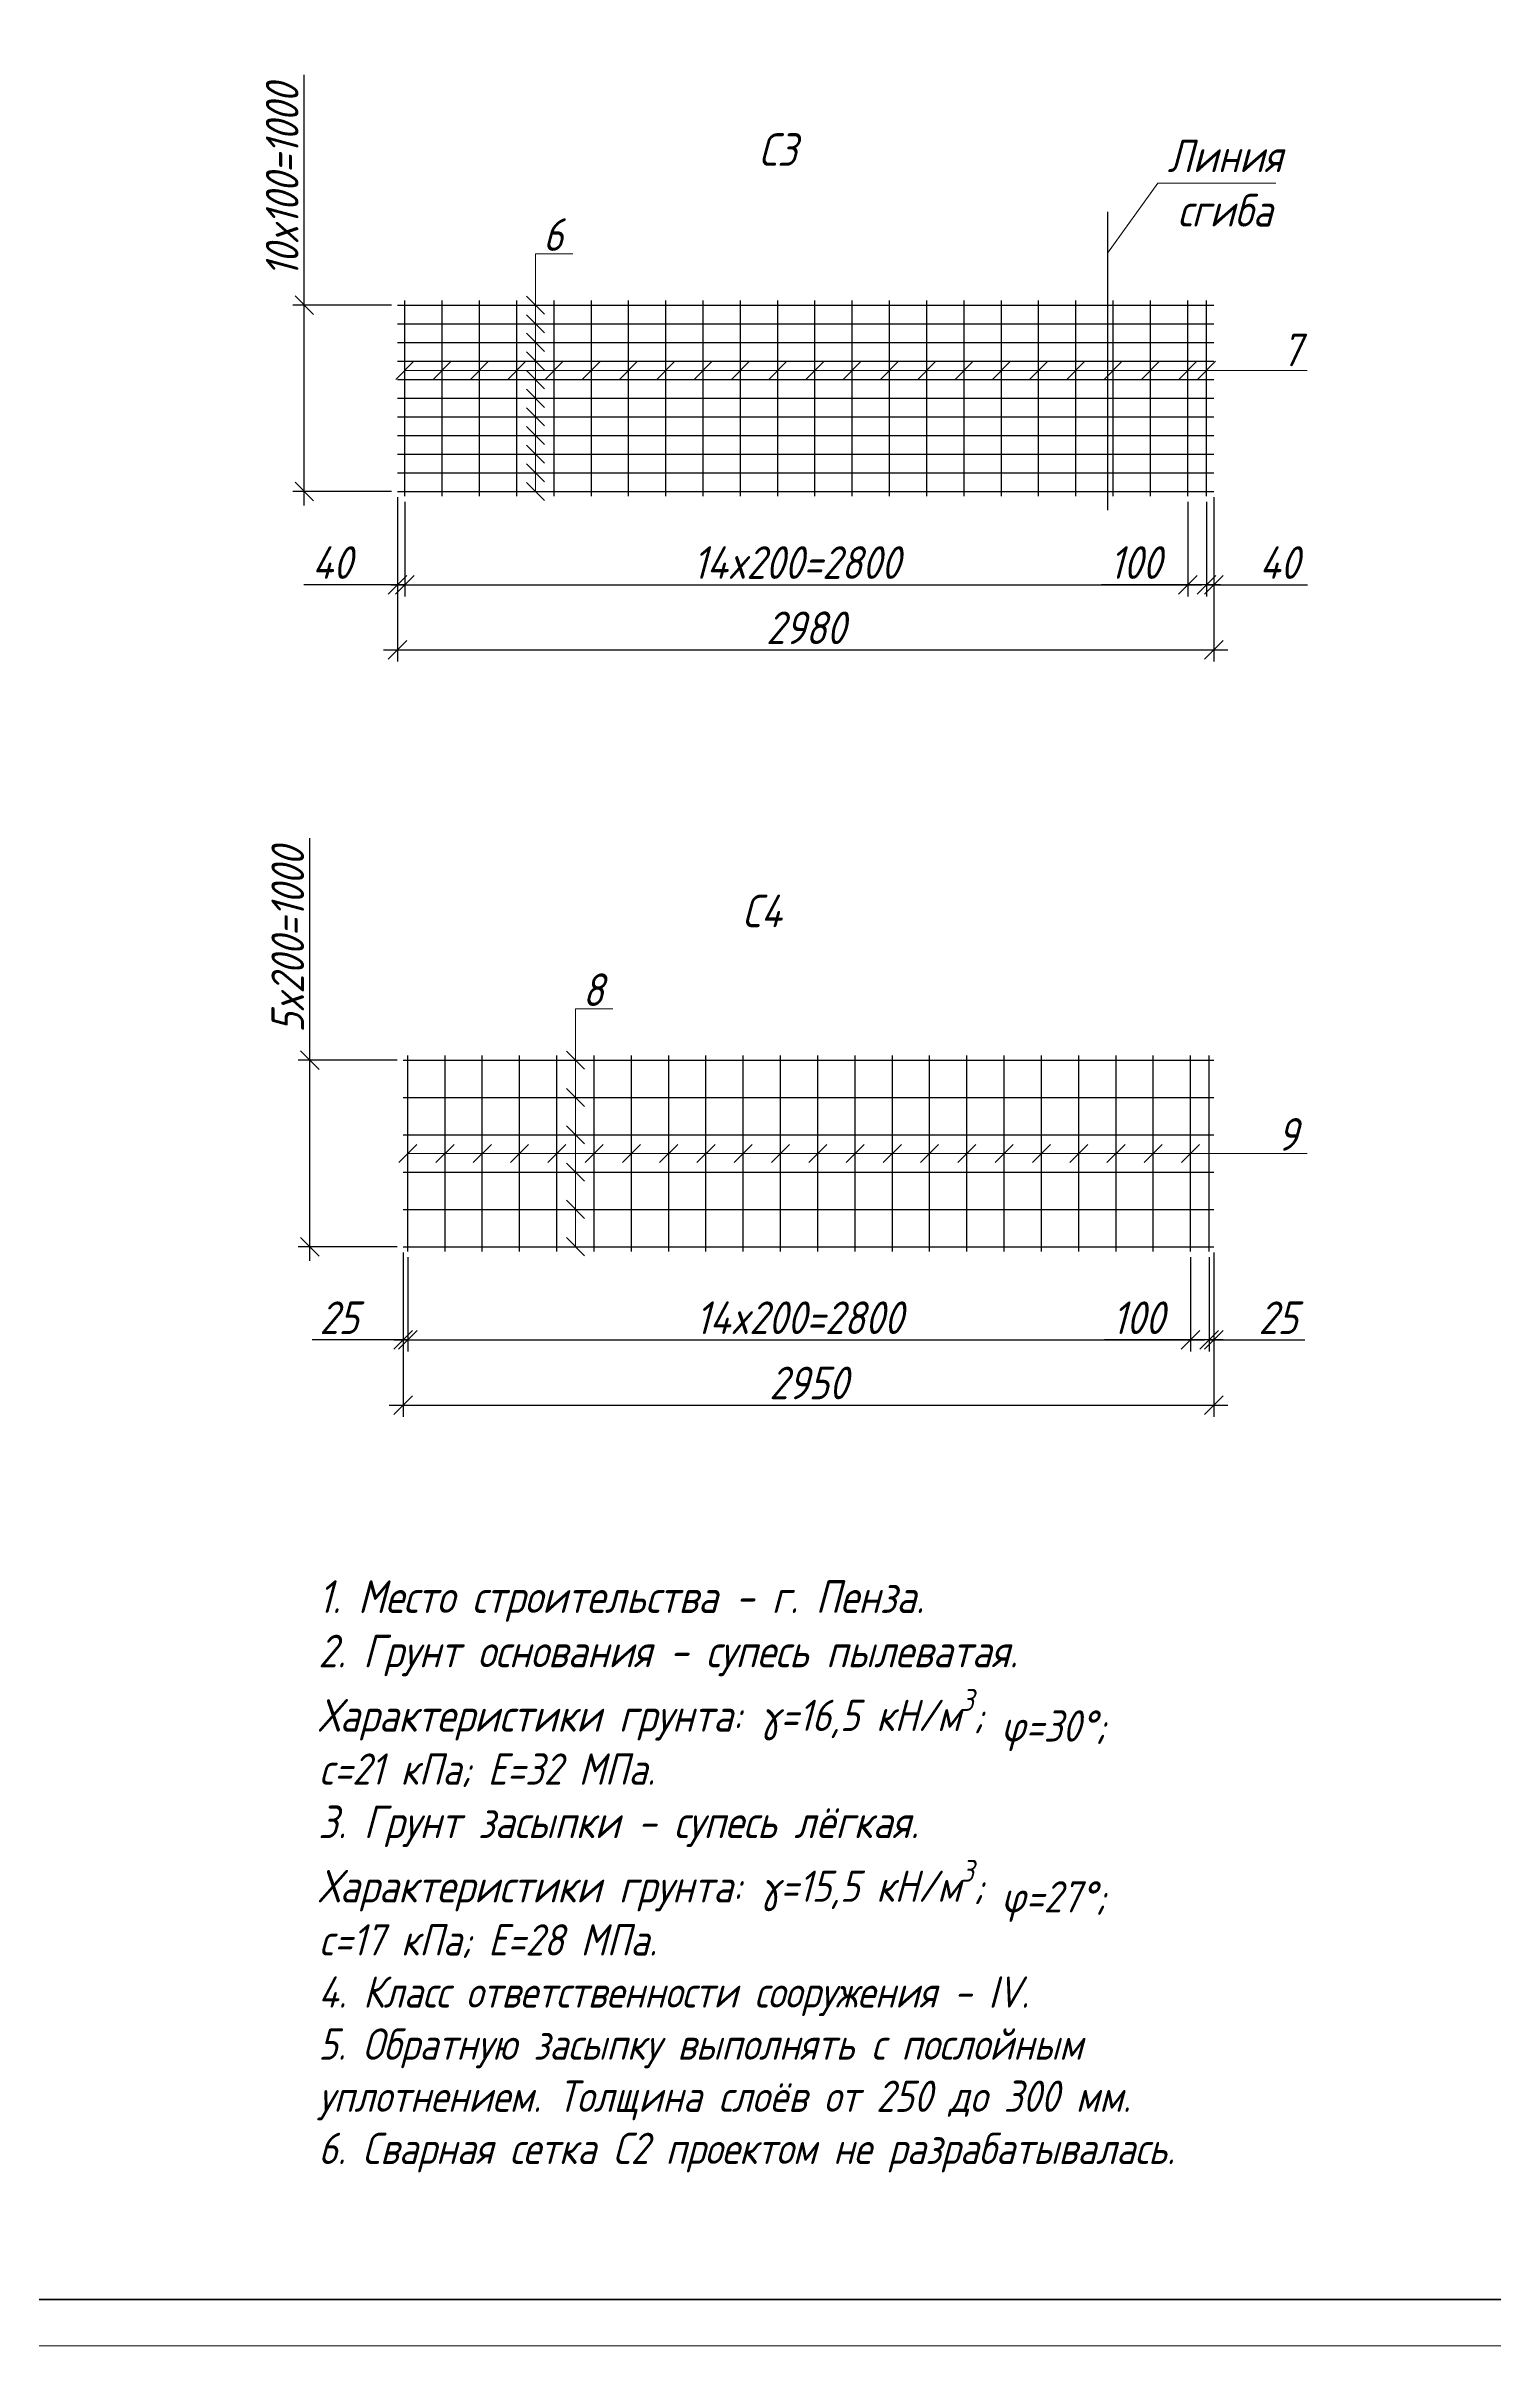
# Model space of a CAD drawing. Header units: millimetres. Extents: x -1004 to 900128, y -352756 to 107728.
# Drawn here: x 439412 to 454950, y -105533 to -80857 of the extents above; entities that cross this region are included whole.
import ezdxf

# ---------------------------------------------------------------- set-up
doc = ezdxf.new("R2010")
doc.units = ezdxf.units.MM
doc.linetypes.add('ACAD_ISO02W100', pattern=[15, 12, -3])
for name, color, linetype, lineweight in [('basic', 95, 'Continuous', 30), ('frame', 173, 'Continuous', 40), ('hatch', 117, 'ACAD_ISO02W100', 25), ('size', 45, 'Continuous', 20), ('text', 13, 'Continuous', 20), ('thin', 153, 'Continuous', 18)]:
    doc.layers.add(name, color=color, linetype=linetype, lineweight=lineweight)
doc.styles.add('Structures', font='isocpeur.ttf', dxfattribs={"width": 0.85, "oblique": 15})
doc.dimstyles.new('structures 3.5 50', dxfattribs={"dimtxt": 3.5, "dimasz": 2, "dimexe": 1.25, "dimexo": 0.625, "dimtad": 1, "dimlfac": 0.5, "dimtxsty": 'Structures', "dimblk": 'OBLIQUE', "dimcen": 2.5, "dimdle": 1.5, "dimadec": 0, "dimazin": 0, "dimtfac": 1, "dimtmove": 0, "dimatfit": 3, "dimfxl": 1, "dimarcsym": 0})

# ---------------------------------------------------------------- blocks, each defined once
blk = doc.blocks.new('_Oblique')
at = {"color": 0, "linetype": 'ByBlock', "lineweight": -2}
blk.add_line((-0.5, -0.5), (0.5, 0.5), dxfattribs=at)
blk = doc.blocks.new('*D802')
at = {"layer": 'Defpoints', "color": 0, "transparency": 16777216}
for p in [(443184, -85637), (443264, -85687), (443184, -86637)]:
    blk.add_point(p, dxfattribs=at)
at = {"layer": 'size', "color": 0, "lineweight": -2, "transparency": 16777216}
for p, q in [((443184, -85699), (443184, -86762)), ((443264, -85749), (443264, -86762)), ((443184, -86637), (442178, -86637)), ((443264, -86637), (443184, -86637)), ((443264, -86637), (443464, -86637))]:
    blk.add_line(p, q, dxfattribs=at)
at = {"layer": 'size', "color": 0, "lineweight": -2, "transparency": 16777216, "xscale": 200, "yscale": 200, "zscale": 200}
blk.add_blockref('_Oblique', (443184, -86637), dxfattribs=at)
at = {"layer": 'size', "color": 0, "lineweight": -2, "transparency": 16777216, "xscale": 200, "yscale": 200, "zscale": 200, "rotation": 180}
blk.add_blockref('_Oblique', (443264, -86637), dxfattribs=at)
at = {"layer": 'size', "color": 0, "transparency": 16777216, "insert": (442481, -86399), "char_height": 350, "attachment_point": 5, "style": 'Structures'}
blk.add_mtext('40', dxfattribs=at)
blk = doc.blocks.new('*D803')
at = {"layer": 'Defpoints', "color": 0, "transparency": 16777216}
for p in [(451864, -85687), (451944, -85637), (451944, -86637)]:
    blk.add_point(p, dxfattribs=at)
at = {"layer": 'size', "color": 0, "lineweight": -2, "transparency": 16777216}
for p, q in [((451864, -85749), (451864, -86762)), ((451944, -85699), (451944, -86762)), ((451864, -86637), (451664, -86637)), ((451864, -86637), (451944, -86637)), ((451944, -86637), (452949, -86637))]:
    blk.add_line(p, q, dxfattribs=at)
at = {"layer": 'size', "color": 0, "lineweight": -2, "transparency": 16777216, "xscale": 200, "yscale": 200, "zscale": 200}
blk.add_blockref('_Oblique', (451864, -86637), dxfattribs=at)
at = {"layer": 'size', "color": 0, "lineweight": -2, "transparency": 16777216, "xscale": 200, "yscale": 200, "zscale": 200, "rotation": 180}
blk.add_blockref('_Oblique', (451944, -86637), dxfattribs=at)
at = {"layer": 'size', "color": 0, "transparency": 16777216, "insert": (452646, -86399), "char_height": 350, "attachment_point": 5, "style": 'Structures'}
blk.add_mtext('40', dxfattribs=at)
blk = doc.blocks.new('*D804')
at = {"layer": 'Defpoints', "color": 0, "transparency": 16777216}
for p in [(443264, -85687), (451664, -85687), (451664, -86637)]:
    blk.add_point(p, dxfattribs=at)
at = {"layer": 'size', "color": 0, "lineweight": -2, "transparency": 16777216}
for p, q in [((443264, -85749), (443264, -86762)), ((451664, -85749), (451664, -86762)), ((443114, -86637), (451814, -86637))]:
    blk.add_line(p, q, dxfattribs=at)
at = {"layer": 'size', "color": 0, "lineweight": -2, "transparency": 16777216, "xscale": 200, "yscale": 200, "zscale": 200, "rotation": 180}
blk.add_blockref('_Oblique', (443264, -86637), dxfattribs=at)
at = {"layer": 'size', "color": 0, "lineweight": -2, "transparency": 16777216, "xscale": 200, "yscale": 200, "zscale": 200}
blk.add_blockref('_Oblique', (451664, -86637), dxfattribs=at)
at = {"layer": 'size', "color": 0, "transparency": 16777216, "insert": (447464, -86399), "char_height": 350, "attachment_point": 5, "style": 'Structures'}
blk.add_mtext('14x200=2800', dxfattribs=at)
blk = doc.blocks.new('*D805')
at = {"layer": 'Defpoints', "color": 0, "transparency": 16777216}
for p in [(443184, -85637), (451944, -85637), (451944, -87337)]:
    blk.add_point(p, dxfattribs=at)
at = {"layer": 'size', "color": 0, "lineweight": -2, "transparency": 16777216}
for p, q in [((443184, -85699), (443184, -87462)), ((451944, -85699), (451944, -87462)), ((443034, -87337), (452094, -87337))]:
    blk.add_line(p, q, dxfattribs=at)
at = {"layer": 'size', "color": 0, "lineweight": -2, "transparency": 16777216, "xscale": 200, "yscale": 200, "zscale": 200, "rotation": 180}
blk.add_blockref('_Oblique', (443184, -87337), dxfattribs=at)
at = {"layer": 'size', "color": 0, "lineweight": -2, "transparency": 16777216, "xscale": 200, "yscale": 200, "zscale": 200}
blk.add_blockref('_Oblique', (451944, -87337), dxfattribs=at)
at = {"layer": 'size', "color": 0, "transparency": 16777216, "insert": (447564, -87099), "char_height": 350, "attachment_point": 5, "style": 'Structures'}
blk.add_mtext('2980', dxfattribs=at)
blk = doc.blocks.new('*D806')
at = {"layer": 'Defpoints', "color": 0, "transparency": 16777216}
for p in [(442184, -83637), (443184, -83637), (443184, -85637)]:
    blk.add_point(p, dxfattribs=at)
at = {"layer": 'size', "color": 0, "lineweight": -2, "transparency": 16777216}
for p, q in [((442184, -83637), (442184, -81165)), ((443121, -83637), (442059, -83637)), ((442184, -85787), (442184, -83637)), ((443121, -85637), (442059, -85637))]:
    blk.add_line(p, q, dxfattribs=at)
at = {"layer": 'size', "color": 0, "lineweight": -2, "transparency": 16777216, "xscale": 200, "yscale": 200, "zscale": 200}
for p, rotation in [((442184, -83637), 90), ((442184, -85637), 270)]:
    blk.add_blockref('_Oblique', p, dxfattribs=dict(at, rotation=rotation))
at = {"layer": 'size', "color": 0, "transparency": 16777216, "insert": (441946, -82301), "char_height": 350, "attachment_point": 5, "rotation": 90, "style": 'Structures'}
blk.add_mtext('10x100=1000', dxfattribs=at)
blk = doc.blocks.new('*U751')
at = {"layer": 'thin'}
blk.add_line((-97, -97), (97, 97), dxfattribs=at)
blk = doc.blocks.new('*U752')
at = {"layer": 'thin', "color": 0, "linetype": 'ByBlock', "lineweight": -2, "transparency": 16777216}
for p in [(0, 0), (400, 0), (800, 0), (1200, 0), (1600, 0), (2000, 0), (2400, 0), (2800, 0), (3200, 0), (3600, 0), (4000, 0), (4400, 0), (4800, 0), (5200, 0), (5600, 0), (6000, 0), (6400, 0), (6800, 0), (7200, 0), (7600, 0), (8000, 0), (8400, 0)]:
    blk.add_blockref('*U751', p, dxfattribs=at)
blk = doc.blocks.new('*D755')
at = {"layer": 'Defpoints', "color": 0, "transparency": 16777216}
for p in [(442244, -91739), (443244, -91739), (443244, -93739)]:
    blk.add_point(p, dxfattribs=at)
at = {"layer": 'size', "color": 0, "lineweight": -2, "transparency": 16777216}
for p, q in [((442244, -91739), (442244, -89356)), ((443181, -91739), (442119, -91739)), ((442244, -93889), (442244, -91739)), ((443181, -93739), (442119, -93739))]:
    blk.add_line(p, q, dxfattribs=at)
at = {"layer": 'size', "color": 0, "lineweight": -2, "transparency": 16777216, "xscale": 200, "yscale": 200, "zscale": 200}
for p, rotation in [((442244, -91739), 90), ((442244, -93739), 270)]:
    blk.add_blockref('_Oblique', p, dxfattribs=dict(at, rotation=rotation))
at = {"layer": 'size', "color": 0, "transparency": 16777216, "insert": (442006, -90448), "char_height": 350, "attachment_point": 5, "rotation": 90, "style": 'Structures'}
blk.add_mtext('5x200=1000', dxfattribs=at)
blk = doc.blocks.new('*D756')
at = {"layer": 'Defpoints', "color": 0, "transparency": 16777216}
for p in [(443244, -93739), (443294, -93789), (443244, -94739)]:
    blk.add_point(p, dxfattribs=at)
at = {"layer": 'size', "color": 0, "lineweight": -2, "transparency": 16777216}
for p, q in [((443244, -93801), (443244, -94864)), ((443294, -93851), (443294, -94864)), ((443244, -94739), (442268, -94739)), ((443294, -94739), (443244, -94739)), ((443294, -94739), (443494, -94739))]:
    blk.add_line(p, q, dxfattribs=at)
at = {"layer": 'size', "color": 0, "lineweight": -2, "transparency": 16777216, "xscale": 200, "yscale": 200, "zscale": 200}
blk.add_blockref('_Oblique', (443244, -94739), dxfattribs=at)
at = {"layer": 'size', "color": 0, "lineweight": -2, "transparency": 16777216, "xscale": 200, "yscale": 200, "zscale": 200, "rotation": 180}
blk.add_blockref('_Oblique', (443294, -94739), dxfattribs=at)
at = {"layer": 'size', "color": 0, "transparency": 16777216, "insert": (442556, -94501), "char_height": 350, "attachment_point": 5, "style": 'Structures'}
blk.add_mtext('25', dxfattribs=at)
blk = doc.blocks.new('*D757')
at = {"layer": 'Defpoints', "color": 0, "transparency": 16777216}
for p in [(443294, -93789), (451694, -93789), (451694, -94739)]:
    blk.add_point(p, dxfattribs=at)
at = {"layer": 'size', "color": 0, "lineweight": -2, "transparency": 16777216}
for p, q in [((443294, -93851), (443294, -94864)), ((451694, -93851), (451694, -94864)), ((443144, -94739), (451844, -94739))]:
    blk.add_line(p, q, dxfattribs=at)
at = {"layer": 'size', "color": 0, "lineweight": -2, "transparency": 16777216, "xscale": 200, "yscale": 200, "zscale": 200, "rotation": 180}
blk.add_blockref('_Oblique', (443294, -94739), dxfattribs=at)
at = {"layer": 'size', "color": 0, "lineweight": -2, "transparency": 16777216, "xscale": 200, "yscale": 200, "zscale": 200}
blk.add_blockref('_Oblique', (451694, -94739), dxfattribs=at)
at = {"layer": 'size', "color": 0, "transparency": 16777216, "insert": (447494, -94501), "char_height": 350, "attachment_point": 5, "style": 'Structures'}
blk.add_mtext('14x200=2800', dxfattribs=at)
blk = doc.blocks.new('*D758')
at = {"layer": 'Defpoints', "color": 0, "transparency": 16777216}
for p in [(451944, -93739), (451894, -93789), (451944, -94739)]:
    blk.add_point(p, dxfattribs=at)
at = {"layer": 'size', "color": 0, "lineweight": -2, "transparency": 16777216}
for p, q in [((451894, -93851), (451894, -94864)), ((451944, -93801), (451944, -94864)), ((451894, -94739), (451694, -94739)), ((451894, -94739), (451944, -94739)), ((451944, -94739), (452919, -94739))]:
    blk.add_line(p, q, dxfattribs=at)
at = {"layer": 'size', "color": 0, "lineweight": -2, "transparency": 16777216, "xscale": 200, "yscale": 200, "zscale": 200}
blk.add_blockref('_Oblique', (451894, -94739), dxfattribs=at)
at = {"layer": 'size', "color": 0, "lineweight": -2, "transparency": 16777216, "xscale": 200, "yscale": 200, "zscale": 200, "rotation": 180}
blk.add_blockref('_Oblique', (451944, -94739), dxfattribs=at)
at = {"layer": 'size', "color": 0, "transparency": 16777216, "insert": (452632, -94501), "char_height": 350, "attachment_point": 5, "style": 'Structures'}
blk.add_mtext('25', dxfattribs=at)
blk = doc.blocks.new('*D759')
at = {"layer": 'Defpoints', "color": 0, "transparency": 16777216}
for p in [(443244, -93739), (451944, -93739), (451944, -95439)]:
    blk.add_point(p, dxfattribs=at)
at = {"layer": 'size', "color": 0, "lineweight": -2, "transparency": 16777216}
for p, q in [((443244, -93801), (443244, -95564)), ((451944, -93801), (451944, -95564)), ((443094, -95439), (452094, -95439))]:
    blk.add_line(p, q, dxfattribs=at)
at = {"layer": 'size', "color": 0, "lineweight": -2, "transparency": 16777216, "xscale": 200, "yscale": 200, "zscale": 200, "rotation": 180}
blk.add_blockref('_Oblique', (443244, -95439), dxfattribs=at)
at = {"layer": 'size', "color": 0, "lineweight": -2, "transparency": 16777216, "xscale": 200, "yscale": 200, "zscale": 200}
blk.add_blockref('_Oblique', (451944, -95439), dxfattribs=at)
at = {"layer": 'size', "color": 0, "transparency": 16777216, "insert": (447594, -95201), "char_height": 350, "attachment_point": 5, "style": 'Structures'}
blk.add_mtext('2950', dxfattribs=at)
blk = doc.blocks.new('*U753')
at = {"layer": 'thin'}
blk.add_line((-97, -97), (97, 97), dxfattribs=at)
blk = doc.blocks.new('*U754')
at = {"layer": 'thin', "color": 0, "linetype": 'ByBlock', "lineweight": -2, "transparency": 16777216}
for p in [(0, 0), (400, 0), (800, 0), (1200, 0), (1600, 0), (2000, 0), (2400, 0), (2800, 0), (3200, 0), (3600, 0), (4000, 0), (4400, 0), (4800, 0), (5200, 0), (5600, 0), (6000, 0), (6400, 0), (6800, 0), (7200, 0), (7600, 0), (8000, 0), (8400, 0)]:
    blk.add_blockref('*U753', p, dxfattribs=at)
blk = doc.blocks.new('*D813')
at = {"layer": 'Defpoints', "color": 0, "transparency": 16777216}
for p in [(451664, -85687), (451864, -85687), (451664, -86637)]:
    blk.add_point(p, dxfattribs=at)
at = {"layer": 'size', "color": 0, "lineweight": -2, "transparency": 16777216}
for p, q in [((451664, -85749), (451664, -86762)), ((451864, -85749), (451864, -86762)), ((451664, -86637), (450739, -86637)), ((452014, -86637), (451664, -86637))]:
    blk.add_line(p, q, dxfattribs=at)
at = {"layer": 'size', "color": 0, "lineweight": -2, "transparency": 16777216, "xscale": 200, "yscale": 200, "zscale": 200, "rotation": 180}
blk.add_blockref('_Oblique', (451664, -86637), dxfattribs=at)
at = {"layer": 'size', "color": 0, "lineweight": -2, "transparency": 16777216, "xscale": 200, "yscale": 200, "zscale": 200}
blk.add_blockref('_Oblique', (451864, -86637), dxfattribs=at)
at = {"layer": 'size', "color": 0, "transparency": 16777216, "insert": (451101, -86399), "char_height": 350, "attachment_point": 5, "style": 'Structures'}
blk.add_mtext('100', dxfattribs=at)
blk = doc.blocks.new('*D814')
at = {"layer": 'Defpoints', "color": 0, "transparency": 16777216}
for p in [(451694, -93789), (451894, -93789), (451694, -94739)]:
    blk.add_point(p, dxfattribs=at)
at = {"layer": 'size', "color": 0, "lineweight": -2, "transparency": 16777216}
for p, q in [((451694, -93851), (451694, -94864)), ((451894, -93851), (451894, -94864)), ((451694, -94739), (450769, -94739)), ((452044, -94739), (451694, -94739))]:
    blk.add_line(p, q, dxfattribs=at)
at = {"layer": 'size', "color": 0, "lineweight": -2, "transparency": 16777216, "xscale": 200, "yscale": 200, "zscale": 200, "rotation": 180}
blk.add_blockref('_Oblique', (451694, -94739), dxfattribs=at)
at = {"layer": 'size', "color": 0, "lineweight": -2, "transparency": 16777216, "xscale": 200, "yscale": 200, "zscale": 200}
blk.add_blockref('_Oblique', (451894, -94739), dxfattribs=at)
at = {"layer": 'size', "color": 0, "transparency": 16777216, "insert": (451131, -94501), "char_height": 350, "attachment_point": 5, "style": 'Structures'}
blk.add_mtext('100', dxfattribs=at)

msp = doc.modelspace()

# ---------------------------------------------------------------- linework, layer by layer
at = {"layer": 'basic'}
for p, q in [((443183.716, -83636.667), (451943.716, -83636.667)), ((443263.716, -85686.667), (443263.716, -83586.667)), ((443663.716, -85686.667), (443663.716, -83586.667)), ((444063.716, -85686.667), (444063.716, -83586.667)), ((444463.716, -85686.667), (444463.716, -83586.667)), ((444863.716, -85686.667), (444863.716, -83586.667)), ((445263.716, -85686.667), (445263.716, -83586.667)), ((445663.716, -85686.667), (445663.716, -83586.667)), ((446063.716, -85686.667), (446063.716, -83586.667)), ((446463.716, -85686.667), (446463.716, -83586.667)), ((446863.716, -85686.667), (446863.716, -83586.667)), ((447263.716, -85686.667), (447263.716, -83586.667)), ((447663.716, -85686.667), (447663.716, -83586.667)), ((448063.716, -85686.667), (448063.716, -83586.667)), ((448463.716, -85686.667), (448463.716, -83586.667)), ((448863.716, -85686.667), (448863.716, -83586.667)), ((449263.716, -85686.667), (449263.716, -83586.667)), ((449663.716, -85686.667), (449663.716, -83586.667)), ((450063.716, -85686.667), (450063.716, -83586.667)), ((450463.716, -85686.667), (450463.716, -83586.667)), ((450863.716, -85686.667), (450863.716, -83586.667)), ((451263.716, -85686.667), (451263.716, -83586.667)), ((451663.716, -85686.667), (451663.716, -83586.667)), ((451863.716, -85686.667), (451863.716, -83586.667)), ((443183.716, -83836.667), (451943.716, -83836.667)), ((443183.716, -84036.667), (451943.716, -84036.667)), ((443183.716, -84236.667), (451943.716, -84236.667)), ((443183.716, -84436.667), (451943.716, -84436.667)), ((443183.716, -84636.667), (451943.716, -84636.667)), ((443183.716, -84836.667), (451943.716, -84836.667)), ((443183.716, -85036.667), (451943.716, -85036.667)), ((443183.716, -85236.667), (451943.716, -85236.667)), ((443183.716, -85436.667), (451943.716, -85436.667)), ((443183.716, -85636.667), (451943.716, -85636.667)), ((443243.716, -91738.752), (451943.716, -91738.752)), ((443293.716, -93788.752), (443293.716, -91688.752)), ((443693.716, -93788.752), (443693.716, -91688.752)), ((444093.716, -93788.752), (444093.716, -91688.752)), ((444493.716, -93788.752), (444493.716, -91688.752)), ((444893.716, -93788.752), (444893.716, -91688.752)), ((445293.716, -93788.752), (445293.716, -91688.752)), ((445693.716, -93788.752), (445693.716, -91688.752)), ((446093.716, -93788.752), (446093.716, -91688.752)), ((446493.716, -93788.752), (446493.716, -91688.752)), ((446893.716, -93788.752), (446893.716, -91688.752)), ((447293.716, -93788.752), (447293.716, -91688.752)), ((447693.716, -93788.752), (447693.716, -91688.752)), ((448093.716, -93788.752), (448093.716, -91688.752)), ((448493.716, -93788.752), (448493.716, -91688.752)), ((448893.716, -93788.752), (448893.716, -91688.752)), ((449293.716, -93788.752), (449293.716, -91688.752)), ((449693.716, -93788.752), (449693.716, -91688.752)), ((450093.716, -93788.752), (450093.716, -91688.752)), ((450493.716, -93788.752), (450493.716, -91688.752)), ((450893.716, -93788.752), (450893.716, -91688.752)), ((451293.716, -93788.752), (451293.716, -91688.752)), ((451693.716, -93788.752), (451693.716, -91688.752)), ((451893.716, -93788.752), (451893.716, -91688.752)), ((443243.716, -92138.752), (451943.716, -92138.752)), ((443243.716, -92538.752), (451943.716, -92538.752)), ((443243.716, -92938.752), (451943.716, -92938.752)), ((443243.716, -93338.752), (451943.716, -93338.752)), ((443243.716, -93738.752), (451943.716, -93738.752))]:
    msp.add_line(p, q, dxfattribs=at)
at = {"layer": 'frame'}
msp.add_line((474680.279, -105033.099), (417780.279, -105033.099), dxfattribs=at)
at = {"layer": 'hatch', "ltscale": 0.3}
msp.add_line((450803.716, -82636.667), (450803.716, -85836.667), dxfattribs=at)
at = {"layer": 'thin'}
for p, q in [((450803.716, -83079.073), (451343.507, -82327.224)), ((451343.507, -82327.224), (452607.99, -82327.224)), ((444663.716, -85636.667), (444663.716, -83086.667)), ((445063.716, -83086.667), (444663.716, -83086.667)), ((444760.943, -83733.894), (444566.488, -83539.44)), ((444760.943, -83933.894), (444566.488, -83739.44)), ((444760.943, -84133.894), (444566.488, -83939.44)), ((444760.943, -84333.894), (444566.488, -84139.44)), ((443263.716, -84336.667), (452944.351, -84336.667)), ((444760.943, -84533.894), (444566.488, -84339.44)), ((451766.488, -84433.894), (451960.943, -84239.44)), ((444760.943, -84733.894), (444566.488, -84539.44)), ((444760.943, -84933.894), (444566.488, -84739.44)), ((444760.943, -85133.894), (444566.488, -84939.44)), ((444760.943, -85333.894), (444566.488, -85139.44)), ((444760.943, -85533.894), (444566.488, -85339.44)), ((444760.943, -85733.894), (444566.488, -85539.44)), ((445093.716, -93738.752), (445093.716, -91188.752)), ((445493.716, -91188.752), (445093.716, -91188.752)), ((445190.943, -91835.979), (444996.488, -91641.525)), ((445190.943, -92235.979), (444996.488, -92041.525)), ((445190.943, -92635.979), (444996.488, -92441.525)), ((443293.716, -92738.752), (452944.351, -92738.752)), ((445190.943, -93035.979), (444996.488, -92841.525)), ((445190.943, -93435.979), (444996.488, -93241.525)), ((445190.943, -93835.979), (444996.488, -93641.525)), ((475180.279, -105533.099), (415780.279, -105533.099))]:
    msp.add_line(p, q, dxfattribs=at)

# ---------------------------------------------------------------- block references
for name, p in [('*U752', (443263.716, -84336.667)), ('*U754', (443293.716, -92738.752))]:
    msp.add_blockref(name, p, dxfattribs=at)

# ---------------------------------------------------------------- texts
at = {"layer": 'text', "char_height": 350, "style": 'Structures'}
for s, insert, width, attachment_point in [('С3', (447263.716, -81968.17), 793.67855, 5), ('Линия \\Pсгиба', (452062.357, -82327.224), 1343.47738, 5), ('6', (444852.24, -82879.953), 350, 5), ('7', (452777.338, -84117.632), 793.67855, 5), ('С4', (447093.716, -90137.184), 793.67855, 5), ('8', (445282.24, -90982.038), 350, 5), ('9', (452733.717, -92534.019), 793.67855, 5), ('\\A1;1. Место строительства - г. Пенза.\\P2. Грунт основания - супесь пылеватая.\\PХарактеристики грунта: {\\H0.95833x;γ=16,5 кН/м\\H0.7x;\\S3^ ;\\H1.42857x;; \\A0;φ=30%%D; \\Pc=21 кПа; E=32 МПа.\\P}3. Грунт засыпки - супесь лёгкая.\\PХарактеристики грунта: {\\H0.95833x;γ=15,5 кН/м\\H0.7x;\\S3^ ;\\H1.42857x;; \\A0;φ=27%%D; \\Pc=17 кПа; E=28 МПа.\\P4. Класс ответственности сооружения - IV.\\P5. Обратную засыпку выполнять с послойным уплотнением. Толщина слоёв от 250 до 300 мм.\\P6. Сварная сетка С2 проектом не разрабатывалась.}', (442333.922, -100494.788), 9693.35693, 4)]:
    msp.add_mtext(s, dxfattribs=dict(at, insert=insert, width=width, attachment_point=attachment_point))

# ---------------------------------------------------------------- dimensions: what is measured, and where the dimension line sits
at = {"layer": 'size'}
for base, p1, p2, text, picture, middle in [((442183.716, -83636.667), (443183.716, -85636.667), (443183.716, -83636.667), '10x100=<>', '*D806', (441946.216, -82300.901)), ((442243.716, -91738.752), (443243.716, -93738.752), (443243.716, -91738.752), '5x200=<>', '*D755', (442006.216, -90447.611))]:
    dim = msp.add_linear_dim(base=base, p1=p1, p2=p2, angle=90, text=text, dimstyle='structures 3.5 50', dxfattribs=at)
    dim.commit()
    dim.dimension.update_dxf_attribs({"geometry": picture, "text_midpoint": middle})
for base, p1, p2, picture, middle in [((443183.716, -86636.667), (443263.716, -85686.667), (443183.716, -85636.667), '*D802', (442480.949, -86399.167)), ((451663.716, -86636.667), (451863.716, -85686.667), (451663.716, -85686.667), '*D813', (451101.449, -86399.167)), ((451943.716, -86636.667), (451863.716, -85686.667), (451943.716, -85636.667), '*D803', (452646.482, -86399.167)), ((443243.716, -94738.752), (443293.716, -93788.752), (443243.716, -93738.752), '*D756', (442555.824, -94501.252)), ((451943.716, -94738.752), (451893.716, -93788.752), (451943.716, -93738.752), '*D758', (452631.607, -94501.252)), ((451693.716, -94738.752), (451893.716, -93788.752), (451693.716, -93788.752), '*D814', (451131.449, -94501.252))]:
    dim = msp.add_linear_dim(base=base, p1=p1, p2=p2, dimstyle='structures 3.5 50', dxfattribs=at)
    dim.commit()
    dim.dimension.update_dxf_attribs({"geometry": picture, "text_midpoint": middle})
for base, p1, p2, text, picture, middle in [((451943.716, -87336.667), (443183.716, -85636.667), (451943.716, -85636.667), '2980', '*D805', (447563.716, -87099.167)), ((451663.716, -86636.667), (443263.716, -85686.667), (451663.716, -85686.667), '14x200=2800', '*D804', (447463.716, -86399.167)), ((451943.716, -95438.752), (443243.716, -93738.752), (451943.716, -93738.752), '2950', '*D759', (447593.716, -95201.252)), ((451693.716, -94738.752), (443293.716, -93788.752), (451693.716, -93788.752), '14x200=2800', '*D757', (447493.716, -94501.252))]:
    dim = msp.add_linear_dim(base=base, p1=p1, p2=p2, text=text, dimstyle='structures 3.5 50', dxfattribs=at)
    dim.commit()
    dim.dimension.update_dxf_attribs({"geometry": picture, "text_midpoint": middle})

doc.saveas('drawing.dxf')
